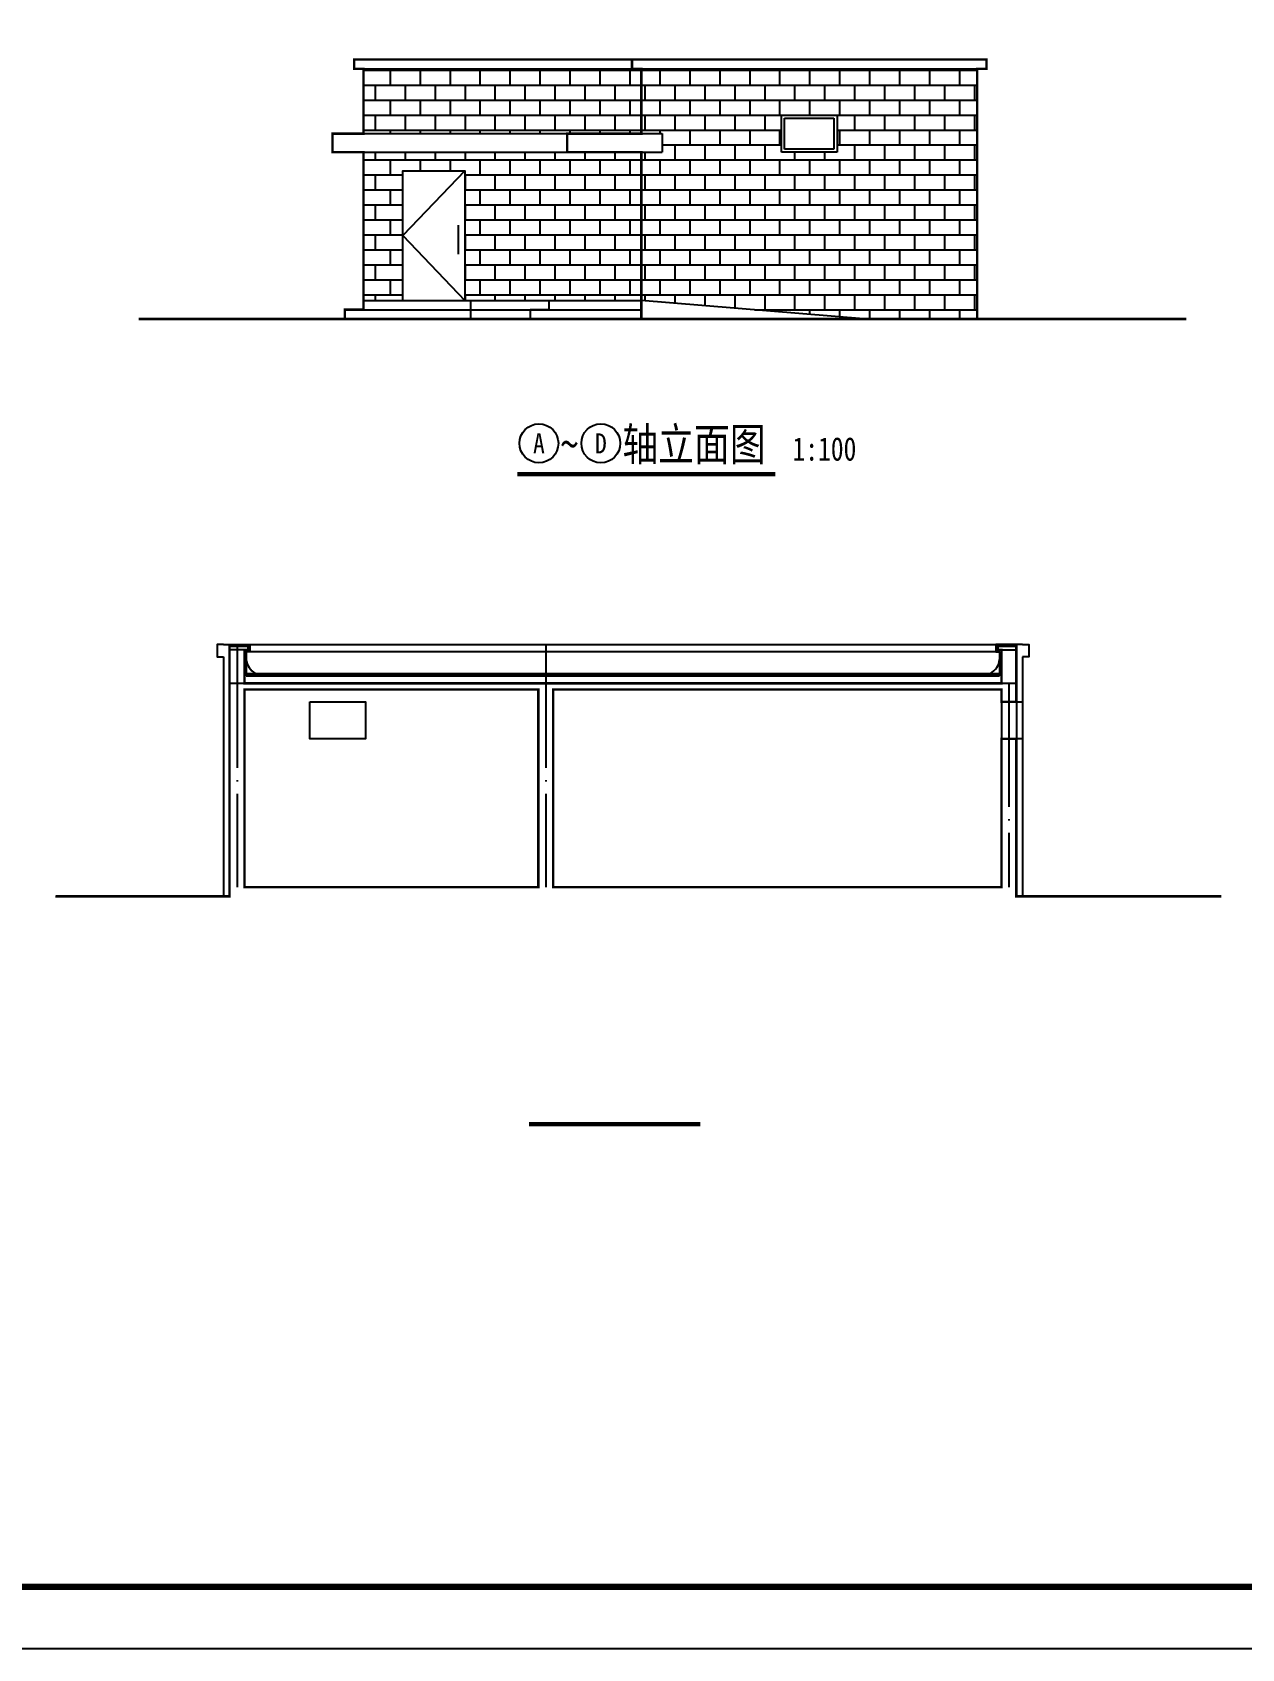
# Model space of a CAD drawing. Extents: x 126592 to 186958, y 280170 to 492839.
# Drawn here: x 156040 to 175623, y 280170 to 306339 of the extents above; entities that cross this region are included whole.
import ezdxf
from ezdxf.enums import TextEntityAlignment as Align

# ---------------------------------------------------------------- set-up
doc = ezdxf.new("R2010")
doc.units = 0
doc.header["$LTSCALE"] = 1000
doc.header["$MEASUREMENT"] = 0
doc.linetypes.add('DOTE', pattern=[2.42, 2, -0.2, 0.02, -0.2])
for name, color, linetype in [('DIM_SYMB', 3, 'Continuous'), ('DOTE', 1, 'DOTE'), ('PUB_TEXT', 7, 'Continuous'), ('TH_TITLE', 7, 'Continuous'), ('TK', 126, 'Continuous'), ('TWT_TITLE', 7, 'Continuous'), ('WALL', 2, 'Continuous'), ('WINDOW', 4, 'Continuous'), ('立面', 43, 'Continuous')]:
    doc.layers.add(name, color=color, linetype=linetype)
doc.styles.add('-宋体', font='', dxfattribs={"width": 0.8})
doc.styles.get('-宋体').set_extended_font_data('SimSun')

# ---------------------------------------------------------------- blocks, each defined once
blk = doc.blocks.new('gfdyrte')
at = {"layer": 'TK'}
blk.add_lwpolyline([(301207, -138465), (390307, -138465), (390307, -75465), (301207, -75465)], close=True, dxfattribs=at)
at = {"layer": 'TK', "const_width": 150}
blk.add_lwpolyline([(304957, -136965), (388807, -136965), (388807, -76965), (304957, -76965)], close=True, dxfattribs=at)

msp = doc.modelspace()

# ---------------------------------------------------------------- hatches: boundary and pattern name
h = msp.add_hatch()
h.set_pattern_fill('AR-B816', color=253, scale=200)
h.set_pattern_definition([(0, (66731.05, 20648.7), (0, 242.6208), []), (90, (66731.05, 20648.7), (-242.6208, 242.6208), [242.6208, -242.6208])])
h.paths.add_polyline_path([(169501, 301699), (171341, 301699), (171341, 305749), (165901, 305749), (165901, 304699), (166241, 304699), (166241, 304399), (165901, 304399), (165901, 301999)])
h.paths.add_polyline_path([(168171, 304399), (168171, 304999), (169071, 304999), (169071, 304399)], flags=16)
h.paths.add_polyline_path([(168221, 304449), (168221, 304949), (169021, 304949), (169021, 304449)], flags=0)
h.paths.add_polyline_path([(165901, 304699), (165901, 305749), (165751, 305749), (161401, 305749), (161401, 304699)])
h.paths.add_polyline_path([(164701, 304399), (161401, 304399), (161401, 301999), (162041, 301999), (162041, 304099), (163041, 304099), (163041, 301999), (165901, 301999), (165901, 304399)])

# ---------------------------------------------------------------- linework, layer by layer
at = {"const_width": 40}
for points in [[(161101, 301699), (161101, 301849), (161401, 301849), (161401, 304399), (160901, 304399), (160901, 304699), (161401, 304699), (161401, 305749), (161251, 305749), (161251, 305899), (171491, 305899), (171491, 305749), (171341, 305749), (171341, 301699)], [(165751, 305899), (165751, 305749), (165901, 305749), (165901, 304699), (164701, 304699), (164701, 304399), (165901, 304399), (165901, 301999), (165901, 301699)], [(156417, 292350), (159234, 292350), (159234, 296400), (159534, 296400), (159534, 296340), (159474, 296340), (159474, 295800), (171734, 295800), (171734, 296340), (171674, 296340), (171674, 296400), (171974, 296400), (171974, 295500), (171734, 295500), (171734, 295700), (164474, 295700), (164474, 292500), (171734, 292500), (171734, 294900), (171974, 294900), (171974, 292350), (175294, 292350)], [(164234, 295700), (164234, 292500), (159474, 292500), (159474, 295700), (164234, 295700)]]:
    msp.add_lwpolyline(points, dxfattribs=at)
at = {"color": 6}
for points in [[(159134, 296430), (159034, 296430), (159034, 296230), (159134, 296230)], [(159134, 296430), (159474, 296430), (159564, 296430), (159564, 296310), (159504, 296310), (159504, 295920)], [(159564, 296430), (171644, 296430)], [(171704, 296310), (159564, 296310)], [(172074, 296430), (171734, 296430), (171644, 296430), (171644, 296310), (171704, 296310), (171704, 295920)], [(172074, 296430), (172174, 296430), (172174, 296230), (172074, 296230)], [(159134, 296230), (159134, 295700)], [(172074, 296230), (172074, 295700)], [(159134, 295700), (159134, 293400)], [(172074, 295700), (172074, 292350)], [(159134, 293400), (159134, 292350)]]:
    msp.add_lwpolyline(points, dxfattribs=at)
for points in [[(159234, 296400), (159474, 296400), (159534, 296400), (159534, 296340), (159474, 296340), (159474, 295800)], [(159234, 296400), (159234, 292350)], [(159474, 296340), (159234, 296340)], [(171974, 296400), (171734, 296400), (171674, 296400), (171674, 296340), (171734, 296340), (171734, 295800)], [(171734, 296340), (171974, 296340)], [(171974, 296400), (171974, 292500)], [(159234, 295800), (171974, 295800)], [(159504, 295960), (171704, 295960)], [(159504, 295940), (171704, 295940)], [(159474, 295700), (164234, 295700)], [(159474, 295700), (159474, 292500)], [(164234, 295700), (164234, 292500)], [(164474, 295700), (164474, 292500)], [(164474, 295700), (171734, 295700)], [(171734, 295700), (171734, 292500)], [(171854, 295500), (171854, 294900)], [(156417, 292350), (159234, 292350)], [(159474, 292500), (164234, 292500)], [(164474, 292500), (171734, 292500)], [(171974, 292500), (171974, 292500), (171974, 292350), (174965, 292350)]]:
    msp.add_lwpolyline(points)
for centre, start, end in [((159790, 296214), 185.3474, 241.829), ((171417, 296214), 298.171, 354.6526)]:
    msp.add_arc(centre, 288, start, end, dxfattribs=at)
at = {"layer": 'DIM_SYMB', "color": 3, "const_width": 70}
for points in [[(163893, 299185), (168070, 299185)], [(164085, 288660), (166858, 288660)]]:
    msp.add_lwpolyline(points, dxfattribs=at)
at = {"layer": 'DOTE'}
for points in [[(159354, 296430), (159354, 292500)], [(164354, 296430), (164354, 292500)], [(171854, 295800), (171854, 292500)]]:
    msp.add_lwpolyline(points, dxfattribs=at)
at = {"layer": 'PUB_TEXT', "color": 3}
for centre in [(164243, 299685), (165245, 299685)]:
    msp.add_circle(centre, 315, dxfattribs=at)
at = {"layer": 'TH_TITLE'}
msp.add_lwpolyline([(127558, 280170), (186958, 280170), (186958, 322170), (127558, 322170)], close=True, dxfattribs=at)
at = {"layer": 'TH_TITLE', "const_width": 100}
msp.add_lwpolyline([(130058, 281170), (185958, 281170), (185958, 321170), (130058, 321170)], close=True, dxfattribs=at)
at = {"layer": 'TWT_TITLE'}
msp.add_lwpolyline([(127558, 280170), (186958, 280170), (186958, 322170), (127558, 322170)], close=True, dxfattribs=at)
at = {"layer": 'TWT_TITLE', "const_width": 100}
msp.add_lwpolyline([(130058, 281170), (185958, 281170), (185958, 321170), (130058, 321170)], close=True, dxfattribs=at)
at = {"layer": 'WALL', "ltscale": 10}
for p, q in [((161251, 305899), (161251, 305749)), ((161401, 305899), (161251, 305899)), ((161251, 305749), (161401, 305749)), ((161401, 305899), (171341, 305899)), ((161401, 305749), (161401, 304699)), ((161401, 305749), (171341, 305749)), ((165751, 305899), (165751, 305749)), ((165901, 305749), (165901, 304699)), ((171341, 305899), (171491, 305899)), ((171491, 305749), (171341, 305749)), ((171341, 305749), (171341, 301699)), ((171491, 305899), (171491, 305749)), ((160901, 304699), (166241, 304699)), ((160901, 304399), (166241, 304399)), ((161401, 304399), (161401, 304299)), ((165901, 304399), (165901, 304299)), ((161401, 304299), (161401, 301999)), ((165901, 304299), (165901, 301699)), ((161101, 301849), (161101, 301699)), ((161401, 301849), (161101, 301849)), ((161401, 301999), (165901, 301999)), ((161401, 301999), (161401, 301849)), ((161401, 301849), (165901, 301849)), ((161101, 301699), (160801, 301699)), ((165901, 301699), (161101, 301699))]:
    msp.add_line(p, q, dxfattribs=at)
for points in [[(160901, 304699), (160901, 304399)], [(166241, 304699), (166241, 304399)], [(163134, 301999), (163134, 301699)], [(164401, 301999), (164401, 301849), (164101, 301849), (164101, 301699)], [(169501, 301699), (165901, 301999)]]:
    msp.add_lwpolyline(points, dxfattribs=at)
at = {"layer": 'WALL', "ltscale": 10, "const_width": 40}
msp.add_lwpolyline([(157761, 301699), (174729, 301699)], dxfattribs=at)
at = {"layer": 'WALL', "color": 4, "ltscale": 10}
msp.add_lwpolyline([(160534, 295500), (161434, 295500), (161434, 294900), (160534, 294900)], close=True, dxfattribs=at)
for points in [[(171734, 295500), (172074, 295500)], [(172074, 294900), (171734, 294900)]]:
    msp.add_lwpolyline(points, dxfattribs=at)
at = {"layer": 'WINDOW', "ltscale": 10}
for p, q in [((168171, 304999), (169071, 304999)), ((168171, 304399), (168171, 304999)), ((168221, 304949), (169021, 304949)), ((168221, 304449), (168221, 304949)), ((169021, 304949), (169021, 304449)), ((169071, 304999), (169071, 304399)), ((169071, 304399), (168171, 304399)), ((169021, 304449), (168221, 304449))]:
    msp.add_line(p, q, dxfattribs=at)
for points in [[(163041, 304099), (162041, 303049), (163041, 301999)], [(162041, 301999), (162041, 304099), (163041, 304099), (163041, 301999)], [(162934, 303216), (162934, 302748)]]:
    msp.add_lwpolyline(points, dxfattribs=at)
at = {"layer": '立面', "color": 6}
msp.add_lwpolyline([(159504, 295920), (171704, 295920)], dxfattribs=at)

# ---------------------------------------------------------------- block references
at = {"xscale": 0.6666666666278616, "yscale": 0.6666666666860692, "zscale": 0.6666666666569654}
msp.add_blockref('gfdyrte', (-73247, 372480), dxfattribs=at)

# ---------------------------------------------------------------- texts
at = {"layer": 'PUB_TEXT', "color": 3, "style": '-宋体', "width": 0.8}
for s, height, p in [('轴立面图', 531.6, (165595, 299405)), ('~', 532, (164593, 299405)), ('1:100', 379.7, (168350, 299405))]:
    msp.add_text(s, height=height, dxfattribs=at).set_placement(p)
at = {"layer": 'PUB_TEXT', "color": 3, "style": '-宋体'}
for s, height, width, p, p2 in [('A', 327, 0.818182, (164148, 299521), (164338, 299521)), ('D', 324, 0.842105, (165148, 299522), (165342, 299522))]:
    msp.add_text(s, height=height, dxfattribs=dict(at, width=width)).set_placement(p, p2, align=Align.FIT)

doc.saveas('drawing.dxf')
